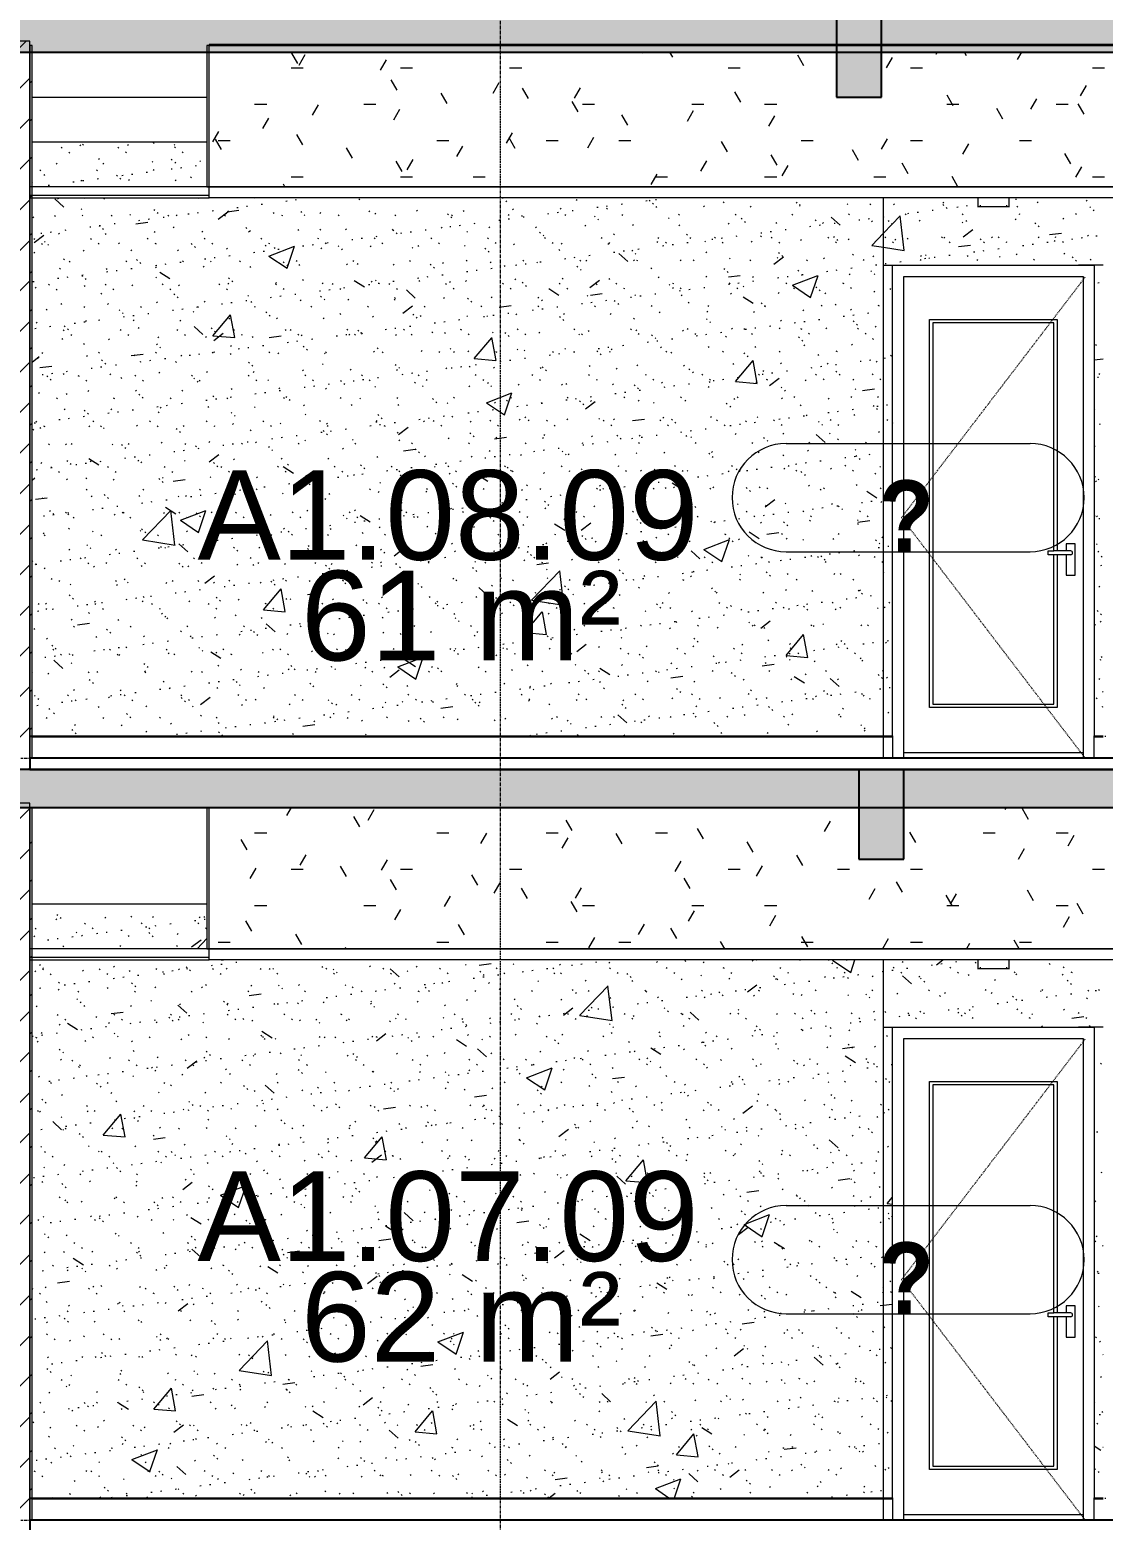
# Model space of a CAD drawing. Header units: millimetres. Extents: x 25061 to 259291, y -8723 to 35400.
# Drawn here: x 46753 to 51543, y 22600 to 29250 of the extents above; entities that cross this region are included whole.
import ezdxf

# ---------------------------------------------------------------- set-up
doc = ezdxf.new("R2010")
doc.units = ezdxf.units.MM
for name, pattern in [('Centre', [31.75, 6.35, -4.7625, 15.875, -4.7625]), ('Dash', [6.35, 3.175, -3.175]), ('Grid Line', [22.225, 12.7, -3.175, 3.175, -3.175])]:
    doc.linetypes.add(name, pattern=pattern)
for name, color, linetype, lineweight in [('0-1', 7, 'Continuous', 5), ('A-AREA-IDEN', 2, 'Continuous', 9), ('A-CLNG', 13, 'Continuous', 9), ('A-CLNG-1', 250, 'Continuous', 18), ('A-CLNG-2', 7, 'Continuous', 9), ('A-CLNG-PATT-1', 7, 'Continuous', 9), ('A-CLNG-PATT-2', 9, 'Continuous', 9), ('A-DETL-GENF-HDLN-1', 7, 'Dash', 9), ('A-DOOR', 31, 'Continuous', 9), ('A-DOOR-1', 7, 'Continuous', 9), ('A-DOOR-IDEN', 31, 'Continuous', 9), ('A-FLOR-1', 10, 'Continuous', 25), ('A-FLOR-HRAL-1', 253, 'Continuous', 9), ('A-FLOR-LEVL-2', 51, 'Centre', 9), ('A-FLOR-PATT-1', 7, 'Continuous', 9), ('A-WALL-1', 113, 'Continuous', 18), ('A-WALL-PATT-1', 7, 'Continuous', 9), ('A-WALL-PATT-2', 9, 'Continuous', 9), ('A-WALL-PATT-4', 111, 'Continuous', 9), ('E-LITE-EQPM', 33, 'Continuous', 9), ('E-LITE-EQPM-1', 7, 'Continuous', 9), ('I-WALL-1', 250, 'Continuous', 18), ('I-WALL-2', 7, 'Continuous', 9), ('S-BEAM-1', 12, 'Continuous', 5), ('S-BEAM-2', 10, 'Continuous', 25), ('S-BEAM-3', 7, 'Continuous', 9), ('S-GRID-1', 1, 'Grid Line', 9)]:
    doc.layers.add(name, color=color, linetype=linetype, lineweight=lineweight)
doc.styles.add('Arial', font='arial.ttf', dxfattribs={"height": 400})
doc.styles.add('Arial_B_1', font='arialbd.ttf', dxfattribs={"width": 0.9, "height": 320})
pattern_1 = [(45, (81080.3, 14125), (-84.8528, 84.8528), [])]
pattern_2 = [(50, (81080.3, 14125), (1165.978, -102.01), [121.92, -1341.12]), (355, (81080.3, 14125), (-225.554, 1222.763), [97.536, -1072.896]), (100.451, (81177.5, 14116.5), (940.433, 1120.746), [103.616, -1139.776]), (46.184, (81080.3, 14450.1), (1734.906, -269.074), [182.88, -2011.68]), (96.636, (81224.9, 14427.7), (1519.38, 1583.54), [155.42, -1709.665]), (351.184, (81080.3, 14450.1), (1519.39, 1583.52), [146.3, -1609.34]), (21, (81242.9, 14368.8), (970.332, -654.498), [121.92, -1341.12]), (326, (81242.9, 14368.8), (395.533, 1178.804), [97.536, -1072.896]), (71.451, (81323.7, 14314.3), (1365.87, 524.296), [103.616, -1139.776]), (37.5, (81080.3, 14125), (19.767, 541.1527), [53.645, -1006.246, 53.645, -1035.507, -1076.96]), (37.5, (81080.3, 14125), (19.767, 541.1527), [-2149.043, 53.645, -1023.315]), (7.5, (81080.3, 14125), (427.646, 641.156), [53.645, -567.334, 53.645, -981.862, -410.464]), (7.5, (81080.3, 14125), (427.646, 641.156), [-1656.486, 53.645, -356.82]), (327.5, (80717.8, 14125), (867.782, -36.665), [53.645, -352.755, 53.645, -1214.323, -1682.496]), (327.5, (80717.8, 14125), (867.782, -36.665), [-1674.368, 53.645, -1628.85]), (317.5, (80555.2, 14125), (948.028, 162.731), [53.645, -474.675, 53.645, -788.416, -1194.816]), (317.5, (80555.2, 14125), (948.028, 162.731), [-1370.38, 53.645, -1141.17])]
pattern_3 = [(37.5, (81080.3, 14125), (-5.1206, 156.61216), [5.364, -118.181, 5.364, -132.812, -132.08]), (37.5, (81080.3, 14125), (-5.1206, 156.61216), [-261.722, 5.364, -126.716]), (7.5, (81080.3, 14125), (143.847, 229.3842), [5.364, -61.285, 5.364, -105.989, -42.672]), (7.5, (81080.3, 14125), (143.847, 229.3842), [-178.003, 5.364, -37.308]), (327.5, (80980.33, 14125), (253.1176, 0.4601), [5.364, -35.276, 5.364, -140.94, -191.008]), (327.5, (80980.33, 14125), (253.1176, 0.4601), [-186.944, 5.364, -185.644]), (317.5, (80980.33, 14125), (244.3381, 71.3376), [5.364, -14.956, 5.364, -90.546, -109.728]), (317.5, (80980.33, 14125), (244.3381, 71.3376), [-116.23, 5.364, -104.364])]
pattern_4 = [(0, (81080.3, 14125), (650.24, 162.56), [53.645, -434.035, 53.645, -434.035, -2600.96]), (0, (81080.3, 14125), (650.24, 162.56), [-975.36, 53.645, -921.715, 53.645, -434.035, -1137.92]), (0, (81080.3, 14125), (650.24, 162.56), [-2438.4, 53.645, -271.475, 53.645, -759.155]), (120, (81324.14, 14206.28), (-465.9011, 481.84436), [53.645, -434.035, 53.645, -3034.995]), (120, (81324.14, 14206.28), (-465.9011, 481.84436), [-541.325, -434.035, 53.645, -921.715, -1625.6]), (120, (81324.14, 14206.28), (-465.9011, 481.84436), [-1950.72, 53.645, -434.035, 53.645, -1084.275]), (120, (81324.14, 14206.28), (-465.9011, 481.84436), [-2492.045, -271.475, 53.645, -759.155]), (240, (81405.42, 14531.4), (-184.3389, -644.40436), [53.645, -434.035, 53.645, -3034.995]), (240, (81405.42, 14531.4), (-184.3389, -644.40436), [-541.325, -434.035, 53.645, -921.715, -1625.6]), (240, (81405.42, 14531.4), (-184.3389, -644.40436), [-1950.72, 53.645, -434.035, 53.645, -1084.275]), (240, (81405.42, 14531.4), (-184.3389, -644.40436), [-2492.045, -271.475, 53.645, -759.155])]
pattern_5 = [(0, (81080.3, 14125), (1300.48, 325.12), [53.645, -921.715, 53.645, -6123.635]), (0, (81080.3, 14125), (1300.48, 325.12), [-1029.005, -921.715, 53.645, -1897.075, -3251.2]), (0, (81080.3, 14125), (1300.48, 325.12), [-3901.44, 53.645, -921.715, 53.645, -2222.195]), (0, (81080.3, 14125), (1300.48, 325.12), [-4930.445, -596.595, 53.645, -1571.955]), (120, (81567.98, 14287.56), (-931.8022, 963.6887), [53.645, -921.715, -6177.28]), (120, (81567.98, 14287.56), (-931.8022, 963.6887), [-975.36, 53.645, -921.715, -5201.92]), (120, (81567.98, 14287.56), (-931.8022, 963.6887), [-1950.72, 53.645, -1897.075, -3251.2]), (120, (81567.98, 14287.56), (-931.8022, 963.6887), [-3901.44, 53.645, -921.715, -2275.84]), (120, (81567.98, 14287.56), (-931.8022, 963.6887), [-4876.8, 53.645, -596.595, -1625.6]), (120, (81567.98, 14287.56), (-931.8022, 963.6887), [-5527.04, 53.645, -1571.955]), (240, (81730.54, 14937.8), (-368.6778, -1288.8087), [53.645, -921.715, -6177.28]), (240, (81730.54, 14937.8), (-368.6778, -1288.8087), [-975.36, 53.645, -921.715, -5201.92]), (240, (81730.54, 14937.8), (-368.6778, -1288.8087), [-1950.72, 53.645, -1897.075, -3251.2]), (240, (81730.54, 14937.8), (-368.6778, -1288.8087), [-3901.44, 53.645, -921.715, -2275.84]), (240, (81730.54, 14937.8), (-368.6778, -1288.8087), [-4876.8, 53.645, -596.595, -1625.6]), (240, (81730.54, 14937.8), (-368.6778, -1288.8087), [-5527.04, 53.645, -1571.955])]
pattern_6 = [(45, (81080.3, 14125), (-90.50967, 90.50967), [])]

# ---------------------------------------------------------------- blocks, each defined once
blk = doc.blocks.new('NCV_TKTC_KET CAU_rvt-1-TKCS_MẶT CẮT 1')
at = {"layer": 'A-FLOR-PATT-1'}
h = blk.add_hatch(color=256, dxfattribs=at)
h.paths.add_polyline_path([(33652.6, 29150), (42452.6, 29150), (42452.6, 29350), (33652.6, 29350), (33652.6, 29213.6)])
h.paths.add_polyline_path([(127252.6, 29150), (127252.6, 29350), (118452.6, 29350), (118452.6, 29150), (126740, 29150)])
h.paths.add_polyline_path([(46152.6, 29150), (54952.6, 29150), (54952.6, 29350), (46152.6, 29350), (46152.6, 29213.6)])
h.paths.add_polyline_path([(114752.6, 29150), (114752.6, 29350), (105952.6, 29350), (105952.6, 29150), (114741.9, 29150)])
h = blk.add_hatch(color=256, dxfattribs=at)
h.paths.add_polyline_path([(127252.4, 25780), (127252.4, 25950), (118852.4, 25950), (118852.4, 25780), (126740, 25780)])
h.paths.add_polyline_path([(33652.6, 25780), (42052.6, 25780), (42052.6, 25950), (33652.6, 25950)])
h.paths.add_polyline_path([(46552.6, 25780), (54952.6, 25780), (54952.6, 25950), (46552.6, 25950)])
h.paths.add_polyline_path([(114352.4, 25780), (114352.4, 25950), (105952.4, 25950), (105952.4, 25780), (113942, 25780)])
at = {"layer": 'S-BEAM-1'}
for points in [[(50552.6, 28950), (50552.6, 29350), (50352.6, 29350), (50352.6, 28950)], [(50652.6, 25550), (50652.6, 25950), (50452.6, 25950), (50452.6, 25550)]]:
    blk.add_hatch(color=256, dxfattribs=at).paths.add_polyline_path(points)
at = {"layer": 'A-FLOR-1'}
for p, q in [((46152.6, 29150), (54952.6, 29150)), ((54952.6, 25950), (46552.6, 25950)), ((46552.6, 25780), (54952.6, 25780))]:
    blk.add_line(p, q, dxfattribs=at)
at = {"layer": 'S-BEAM-2'}
for p, q in [((50352.6, 29350), (50352.6, 28950)), ((50552.6, 28950), (50552.6, 29350)), ((50352.6, 28950), (50552.6, 28950)), ((50652.6, 25950), (50452.6, 25950)), ((50452.6, 25950), (50452.6, 25550)), ((50652.6, 25550), (50652.6, 25950)), ((50452.6, 25550), (50652.6, 25550))]:
    blk.add_line(p, q, dxfattribs=at)
at = {"layer": 'S-BEAM-3'}
for p, q in [((46762.6, 28950), (47542.6, 28950)), ((46762.6, 28750), (47542.6, 28750)), ((46762.6, 25350), (47542.6, 25350))]:
    blk.add_line(p, q, dxfattribs=at)
blk = doc.blocks.new('DOOR_CW_01 CANH MO-PANEL KINH - DIG_02-800x2200-CỬA NHÔM KÍNH-401063-TKCS_MẶT CẮT 1')
at = {"layer": 'A-DOOR-1'}
for p, q in [((122862.7, 7800), (122972.7, 7800)), ((122752.7, 5700), (122752.7, 5695)), ((122752.7, 5700), (122752.7, 5695)), ((122752.7, 5700), (122752.7, 5695)), ((122792.7, 5695), (122792.7, 5700)), ((122852.7, 5695), (122852.7, 5700)), ((122852.7, 5695), (122852.7, 5700)), ((122852.7, 5700), (122852.7, 5695))]:
    blk.add_line(p, q, dxfattribs=at)
blk = doc.blocks.new('DOOR_CW_01 CANH MO-PANEL KINH - DIW_01-900x2200-CỬA GỖ VÂN LAMINATE-553375-TKCS_MẶT CẮT 1')
at = {"layer": 'A-DOOR-1'}
for p, q in [((123842.7, 7800), (123732.7, 7800)), ((123852.7, 5695), (123852.7, 5700)), ((123852.7, 5695), (123852.7, 5700)), ((123852.7, 5695), (123852.7, 5700)), ((123912.7, 5695), (123912.7, 5700)), ((123952.7, 5700), (123952.7, 5695)), ((123952.7, 5700), (123952.7, 5695)), ((123952.7, 5695), (123952.7, 5700))]:
    blk.add_line(p, q, dxfattribs=at)
blk = doc.blocks.new('LIC_09 - ĐÈN LED DOWNLIGHT ÂM TRẦN_ P_9W - 6000K - LIC_09 - ĐÈN LED DOWNLIGHT ÂM TRẦN_ P_9W_ ÁNH SÁNG TRẮNG 6000K-517041-TKCS_MẶT CẮT 1')
at = {"layer": 'E-LITE-EQPM-1'}
for p, q in [((123424.4, 8060), (123281.7, 8060)), ((123283.1, 8100), (123283.1, 8060)), ((123353.1, 8060), (123283.1, 8060)), ((123293.1, 8068), (123293.1, 8065)), ((123423.1, 8060), (123353.1, 8060)), ((123413.1, 8065), (123413.1, 8068)), ((123423.1, 8060), (123423.1, 8100))]:
    blk.add_line(p, q, dxfattribs=at)
blk = doc.blocks.new('DOOR_CW_01 CANH MO-PANEL KINH - DIG_01-900x2200-CỬA NHÔM KÍNH-901226-TKCS_MẶT CẮT 1')
at = {"layer": 'A-DETL-GENF-HDLN-1'}
for p, q in [((122942.7, 6673.5), (123762.7, 7747)), ((123762.7, 5600), (122942.7, 6673.5))]:
    blk.add_line(p, q, dxfattribs=at)
at = {"layer": 'A-DOOR-1'}
for p, q in [((122952.7, 5600), (122952.7, 7750)), ((122952.7, 7750), (123752.7, 7750)), ((123752.7, 7750), (123752.7, 5600)), ((123067.7, 7558), (123637.7, 7558)), ((123067.7, 5826), (123067.7, 7558)), ((123622.7, 7543), (123082.7, 7543)), ((123082.7, 7543), (123082.7, 5841)), ((123622.7, 6524.5), (123622.7, 7543)), ((123637.7, 7558), (123637.7, 6524.5)), ((123596.9, 6524.5), (123622.7, 6524.5)), ((123596.9, 6507.5), (123596.9, 6524.5)), ((123697.7, 6524.5), (123622.7, 6524.5)), ((123677.9, 6556), (123677.9, 6524.5)), ((123717.5, 6556), (123677.9, 6556)), ((123717.5, 6416), (123717.5, 6556)), ((123622.7, 6507.5), (123596.9, 6507.5)), ((123622.7, 5841), (123622.7, 6507.5)), ((123697.7, 6507.5), (123622.7, 6507.5)), ((123637.7, 6507.5), (123637.7, 5826)), ((123677.9, 6507.5), (123677.9, 6416)), ((123677.9, 6416), (123717.5, 6416)), ((123637.7, 5826), (123067.7, 5826)), ((123082.7, 5841), (123622.7, 5841)), ((122902.7, 5700), (122902.7, 5695)), ((123802.7, 5695), (123802.7, 5700)), ((122952.7, 5626), (123752.7, 5626))]:
    blk.add_line(p, q, dxfattribs=at)
for start, end in [(0, 90), (270, 360)]:
    blk.add_arc((123697.7, 6516), 8.5, start, end, dxfattribs=at)
blk = doc.blocks.new('Railing - Railing-951700-TKCS_MẶT CẮT 1')
at = {"layer": 'A-FLOR-HRAL-1'}
for p, q in [((46762.564287, 22695), (46752.564287, 22695)), ((46752.564287, 22695), (46752.564287, 22600)), ((46762.564287, 22600), (46762.564287, 22695)), ((46762.564287, 22695), (50562.564287, 22695)), ((50562.564287, 22600), (50562.564287, 22695)), ((46752.564287, 22600), (46762.564287, 22600))]:
    blk.add_line(p, q, dxfattribs=at)
blk = doc.blocks.new('Railing - Railing-910734-TKCS_MẶT CẮT 1')
at = {"layer": 'A-FLOR-HRAL-1'}
for p, q in [((50562.564287, 5695), (50602.564287, 5695)), ((50602.564287, 5695), (50602.564287, 5600))]:
    blk.add_line(p, q, dxfattribs=at)
blk = doc.blocks.new('Railing - Railing-910740-TKCS_MẶT CẮT 1')
at = {"layer": 'A-FLOR-HRAL-1'}
for p, q in [((51502.564287, 5600), (51502.564287, 5695)), ((51502.564287, 5695), (51542.564287, 5695))]:
    blk.add_line(p, q, dxfattribs=at)
blk = doc.blocks.new('CL_01-VÁCH DỰNG THẠCH CAO CĂN HỘ LOẠI 1-5A3 - CL_01-VÁCH DỰNG THẠCH CAO CĂN HỘ LOẠI 1A-5-V44-TKCS_MẶT CẮT 1')
at = {"layer": 'A-CLNG-PATT-2'}
h = blk.add_hatch(dxfattribs=at)
h.set_pattern_fill('FP_1', color=256, style=0, pattern_type=2)
h.set_pattern_definition(pattern_4)
h.paths.add_polyline_path([(47552.6, 25150), (53152.7, 25150), (53151.9, 25780), (50652.6, 25780), (50652.6, 25550), (50452.6, 25550), (50452.6, 25780), (47552.6, 25780)])
at = {"layer": 'A-CLNG-1'}
for p, q in [((47552.6, 25780), (47542.6, 25780)), ((47542.6, 25780), (47542.6, 25150)), ((47552.6, 25150), (47552.6, 25780)), ((53162.7, 25780), (53152.7, 25780)), ((53152.7, 25780), (53152.7, 25150)), ((53162.7, 25150), (53162.7, 25780)), ((47542.6, 25150), (47552.6, 25150)), ((53152.7, 25150), (53162.7, 25150))]:
    blk.add_line(p, q, dxfattribs=at)
at = {"layer": 'A-CLNG-2'}
blk.add_line((53152.7, 25150), (47552.6, 25150), dxfattribs=at)
blk = doc.blocks.new('NCV_TKTC_TANG 6 - 8_rvt-1-TKCS_MẶT CẮT 1')
at = {"layer": 'A-WALL-PATT-1'}
h = blk.add_hatch(dxfattribs=at)
h.set_pattern_fill('FP_3', color=256, style=0, pattern_type=2)
h.set_pattern_definition(pattern_1)
h.paths.add_polyline_path([(46762.6, 22700), (46762.6, 25780), (46752.6, 25780), (46752.9, 22700)])
at = {"layer": 'A-WALL-PATT-2'}
h = blk.add_hatch(dxfattribs=at)
h.set_pattern_fill('FP_4', color=256, style=0, pattern_type=2)
h.set_pattern_definition(pattern_2)
h.paths.add_polyline_path([(46762.6, 22700), (50562.6, 22700), (50562.6, 25100), (46762.6, 25100), (46762.6, 24347.8)])
h.paths.add_polyline_path([(46762.6, 25150), (47542.6, 25150), (47542.6, 25350), (46762.6, 25350)])
h = blk.add_hatch(dxfattribs=at)
h.set_pattern_fill('FP_5', color=256, style=0, pattern_type=2)
h.set_pattern_definition(pattern_3)
h.paths.add_polyline_path([(46762.6, 22700), (50562.6, 22700), (50562.6, 25100), (46762.6, 25100), (46762.6, 24347.8)])
h.paths.add_polyline_path([(46762.6, 25150), (47542.6, 25150), (47542.6, 25350), (46762.6, 25350)])
h = blk.add_hatch(dxfattribs=at)
h.set_pattern_fill('FP_4', color=256, style=0, pattern_type=2)
h.set_pattern_definition(pattern_2)
h.paths.add_polyline_path([(50602.6, 22700), (50602.6, 24800), (51502.6, 24800), (51502.6, 22700), (51542.6, 22700), (51542.6, 25100), (51122.9, 25100), (51122.9, 25060), (50982.9, 25060), (50982.9, 25100), (50562.6, 25100), (50562.6, 22700)])
h = blk.add_hatch(dxfattribs=at)
h.set_pattern_fill('FP_5', color=256, style=0, pattern_type=2)
h.set_pattern_definition(pattern_3)
h.paths.add_polyline_path([(50602.6, 22700), (50602.6, 24800), (51502.6, 24800), (51502.6, 22700), (51542.6, 22700), (51542.6, 25100), (51122.9, 25100), (51122.9, 25060), (50982.9, 25060), (50982.9, 25100), (50562.6, 25100), (50562.6, 22700)])
at = {"layer": 'A-CLNG-1'}
for p, q in [((47552.6, 25150), (46752.6, 25150)), ((46752.6, 25150), (46752.6, 25100)), ((47552.6, 25100), (47552.6, 25150)), ((46752.6, 25100), (47552.6, 25100))]:
    blk.add_line(p, q, dxfattribs=at)
at = {"layer": 'A-CLNG-2'}
for p, q in [((47552.6, 25150), (53152.6, 25150)), ((47552.6, 25110), (46752.6, 25110)), ((53152.6, 25100), (47552.6, 25100))]:
    blk.add_line(p, q, dxfattribs=at)
at = {"layer": 'A-FLOR-1'}
for p, q in [((53552.6, 22600), (46752.6, 22600)), ((46752.6, 22600), (46752.6, 22550))]:
    blk.add_line(p, q, dxfattribs=at)
at = {"layer": 'I-WALL-1'}
for p, q in [((46762.6, 25780), (46752.6, 25780)), ((46752.6, 25780), (46752.6, 22700)), ((46762.6, 22700), (46762.6, 25780)), ((46752.6, 22700), (46762.6, 22700))]:
    blk.add_line(p, q, dxfattribs=at)
at = {"layer": 'I-WALL-2'}
for p, q in [((50562.6, 22700), (50562.6, 25100)), ((50602.6, 22700), (50602.6, 24800)), ((50602.6, 24800), (51502.6, 24800)), ((51502.6, 24800), (51502.6, 22700)), ((46762.6, 22700), (50562.6, 22700)), ((50562.6, 22700), (50602.6, 22700)), ((51502.6, 22700), (51542.6, 22700))]:
    blk.add_line(p, q, dxfattribs=at)
at = {"layer": ''}
for name, p in [('Railing - Railing-951700-TKCS_MẶT CẮT 1', (0, 0)), ('Railing - Railing-910734-TKCS_MẶT CẮT 1', (0, 17000)), ('Railing - Railing-910740-TKCS_MẶT CẮT 1', (0, 17000))]:
    blk.add_blockref(name, p, dxfattribs=at)
at = {"layer": 'A-CLNG'}
blk.add_blockref('CL_01-VÁCH DỰNG THẠCH CAO CĂN HỘ LOẠI 1-5A3 - CL_01-VÁCH DỰNG THẠCH CAO CĂN HỘ LOẠI 1A-5-V44-TKCS_MẶT CẮT 1', (0, 0), dxfattribs=at)
at = {"layer": 'A-DOOR'}
for name in ['DOOR_CW_01 CANH MO-PANEL KINH - DIG_02-800x2200-CỬA NHÔM KÍNH-401063-TKCS_MẶT CẮT 1', 'DOOR_CW_01 CANH MO-PANEL KINH - DIG_01-900x2200-CỬA NHÔM KÍNH-901226-TKCS_MẶT CẮT 1', 'DOOR_CW_01 CANH MO-PANEL KINH - DIW_01-900x2200-CỬA GỖ VÂN LAMINATE-553375-TKCS_MẶT CẮT 1']:
    blk.add_blockref(name, (-72300.1, 17000), dxfattribs=at)
at = {"layer": 'E-LITE-EQPM'}
blk.add_blockref('LIC_09 - ĐÈN LED DOWNLIGHT ÂM TRẦN_ P_9W - 6000K - LIC_09 - ĐÈN LED DOWNLIGHT ÂM TRẦN_ P_9W_ ÁNH SÁNG TRẮNG 6000K-517041-TKCS_MẶT CẮT 1', (-72300.1, 17000), dxfattribs=at)
blk = doc.blocks.new('CL_01-VÁCH DỰNG THẠCH CAO CĂN HỘ LOẠI 1-5A3 - CL_01-VÁCH DỰNG THẠCH CAO CĂN HỘ LOẠI 1A-5-V49-TKCS_MẶT CẮT 1')
at = {"layer": 'A-CLNG-PATT-1'}
h = blk.add_hatch(dxfattribs=at)
h.set_pattern_fill('FP_7', color=256, style=0, pattern_type=2)
h.set_pattern_definition(pattern_5)
h.paths.add_polyline_path([(53152.7, 28550), (53162.7, 28550), (53162.7, 29180), (53152.7, 29180)])
h.paths.add_polyline_path([(47542.6, 28550), (47552.6, 28550), (47552.6, 29180), (47542.6, 29180)])
at = {"layer": 'A-CLNG-PATT-2'}
h = blk.add_hatch(dxfattribs=at)
h.set_pattern_fill('FP_1', color=256, style=0, pattern_type=2)
h.set_pattern_definition(pattern_4)
h.paths.add_polyline_path([(53152.7, 28550), (53151.9, 29150), (50552.6, 29150), (50552.6, 28950), (50352.6, 28950), (50352.6, 29150), (47552.6, 29150), (47552.6, 28550), (53152.6, 28550)])
at = {"layer": 'A-CLNG-1'}
for p, q in [((47552.6, 29180), (47542.6, 29180)), ((47542.6, 29180), (47542.6, 28550)), ((47552.6, 28550), (47552.6, 29180)), ((53162.7, 29180), (53152.7, 29180)), ((53152.7, 29180), (53152.7, 28550)), ((53162.7, 28550), (53162.7, 29180)), ((47542.6, 28550), (47552.6, 28550)), ((53152.7, 28550), (53162.7, 28550))]:
    blk.add_line(p, q, dxfattribs=at)
at = {"layer": 'A-CLNG-2'}
blk.add_line((53152.7, 28550), (47552.6, 28550), dxfattribs=at)
blk = doc.blocks.new('NCV_TKTC_TANG 6 - 8_rvt-2-TKCS_MẶT CẮT 1')
at = {"layer": 'A-CLNG-PATT-1'}
h = blk.add_hatch(dxfattribs=at)
h.set_pattern_fill('FP_7', color=256, style=0, pattern_type=2)
h.set_pattern_definition(pattern_5)
h.paths.add_polyline_path([(53151.9, 29180), (53152.6, 29180), (53151.9, 29185), (47552.6, 29185), (47552.6, 29180), (51552.1, 29180)])
at = {"layer": 'A-WALL-PATT-1'}
h = blk.add_hatch(dxfattribs=at)
h.set_pattern_fill('FP_3', color=256, style=0, pattern_type=2)
h.set_pattern_definition(pattern_1)
h.paths.add_polyline_path([(46762.6, 26100), (46762.6, 29180), (46752.6, 29180), (46752.9, 26100)])
at = {"layer": 'A-WALL-PATT-2'}
h = blk.add_hatch(dxfattribs=at)
h.set_pattern_fill('FP_4', color=256, style=0, pattern_type=2)
h.set_pattern_definition(pattern_2)
h.paths.add_polyline_path([(46762.6, 26100), (50562.6, 26100), (50562.6, 28500), (46762.6, 28500), (46762.6, 26780.7)])
h.paths.add_polyline_path([(46762.6, 28550), (47542.6, 28550), (47542.6, 28750), (46762.6, 28750)])
h = blk.add_hatch(dxfattribs=at)
h.set_pattern_fill('FP_5', color=256, style=0, pattern_type=2)
h.set_pattern_definition(pattern_3)
h.paths.add_polyline_path([(46762.6, 26100), (50562.6, 26100), (50562.6, 28500), (46762.6, 28500), (46762.6, 26780.7)])
h.paths.add_polyline_path([(46762.6, 28550), (47542.6, 28550), (47542.6, 28750), (46762.6, 28750)])
h = blk.add_hatch(dxfattribs=at)
h.set_pattern_fill('FP_4', color=256, style=0, pattern_type=2)
h.set_pattern_definition(pattern_2)
h.paths.add_polyline_path([(50602.6, 26100), (50602.6, 28200), (51502.6, 28200), (51502.6, 26100), (51542.6, 26100), (51542.6, 28500), (51122.9, 28500), (51122.9, 28460), (50982.9, 28460), (50982.9, 28500), (50562.6, 28500), (50562.6, 26100)])
h = blk.add_hatch(dxfattribs=at)
h.set_pattern_fill('FP_5', color=256, style=0, pattern_type=2)
h.set_pattern_definition(pattern_3)
h.paths.add_polyline_path([(50602.6, 26100), (50602.6, 28200), (51502.6, 28200), (51502.6, 26100), (51542.6, 26100), (51542.6, 28500), (51122.9, 28500), (51122.9, 28460), (50982.9, 28460), (50982.9, 28500), (50562.6, 28500), (50562.6, 26100)])
at = {"layer": 'A-CLNG-1'}
for p, q in [((53152.6, 29185), (47552.6, 29185)), ((47552.6, 29185), (47552.6, 29180)), ((47552.6, 29180), (53152.6, 29180)), ((47552.6, 28550), (46752.6, 28550)), ((46752.6, 28550), (46752.6, 28500)), ((47552.6, 28500), (47552.6, 28550)), ((46752.6, 28500), (47552.6, 28500))]:
    blk.add_line(p, q, dxfattribs=at)
at = {"layer": 'A-CLNG-2'}
for p, q in [((47552.6, 28550), (53152.6, 28550)), ((47552.6, 28510), (46752.6, 28510)), ((53152.6, 28500), (47552.6, 28500))]:
    blk.add_line(p, q, dxfattribs=at)
at = {"layer": 'A-FLOR-1'}
for p, q in [((53552.6, 26000), (46752.6, 26000)), ((46752.6, 26000), (46752.6, 25950)), ((46752.6, 25950), (53552.6, 25950))]:
    blk.add_line(p, q, dxfattribs=at)
at = {"layer": 'I-WALL-1'}
for p, q in [((46762.6, 29180), (46752.6, 29180)), ((46752.6, 29180), (46752.6, 26100)), ((46762.6, 26100), (46762.6, 29180)), ((46752.6, 26100), (46762.6, 26100))]:
    blk.add_line(p, q, dxfattribs=at)
at = {"layer": 'I-WALL-2'}
for p, q in [((50562.6, 26100), (50562.6, 28500)), ((50602.6, 26100), (50602.6, 28200)), ((50602.6, 28200), (51502.6, 28200)), ((51502.6, 28200), (51502.6, 26100)), ((46762.6, 26100), (50562.6, 26100)), ((50562.6, 26100), (50602.6, 26100)), ((51502.6, 26100), (51542.6, 26100))]:
    blk.add_line(p, q, dxfattribs=at)
at = {"layer": ''}
for name, p in [('Railing - Railing-951700-TKCS_MẶT CẮT 1', (0, 3400)), ('Railing - Railing-910734-TKCS_MẶT CẮT 1', (0, 20400)), ('Railing - Railing-910740-TKCS_MẶT CẮT 1', (0, 20400))]:
    blk.add_blockref(name, p, dxfattribs=at)
at = {"layer": 'A-CLNG'}
blk.add_blockref('CL_01-VÁCH DỰNG THẠCH CAO CĂN HỘ LOẠI 1-5A3 - CL_01-VÁCH DỰNG THẠCH CAO CĂN HỘ LOẠI 1A-5-V49-TKCS_MẶT CẮT 1', (0, 0), dxfattribs=at)
at = {"layer": 'A-DOOR'}
for name in ['DOOR_CW_01 CANH MO-PANEL KINH - DIG_02-800x2200-CỬA NHÔM KÍNH-401063-TKCS_MẶT CẮT 1', 'DOOR_CW_01 CANH MO-PANEL KINH - DIW_01-900x2200-CỬA GỖ VÂN LAMINATE-553375-TKCS_MẶT CẮT 1', 'DOOR_CW_01 CANH MO-PANEL KINH - DIG_01-900x2200-CỬA NHÔM KÍNH-901226-TKCS_MẶT CẮT 1']:
    blk.add_blockref(name, (-72300.1, 20400), dxfattribs=at)
at = {"layer": 'E-LITE-EQPM'}
blk.add_blockref('LIC_09 - ĐÈN LED DOWNLIGHT ÂM TRẦN_ P_9W - 6000K - LIC_09 - ĐÈN LED DOWNLIGHT ÂM TRẦN_ P_9W_ ÁNH SÁNG TRẮNG 6000K-517041-TKCS_MẶT CẮT 1', (-72300.1, 20400), dxfattribs=at)
blk = doc.blocks.new('STN_Door Tag - STN_Door Tag-1788670-TKCS_MẶT CẮT 1')
at = {"layer": 'A-DOOR-IDEN'}
for p, q in [((37398.9, 27404.1), (38487, 27404.1)), ((37398.9, 26921.1), (38487, 26921.1))]:
    blk.add_line(p, q, dxfattribs=at)
for centre, start, end in [((37398.9, 27162.6), 90, 270), ((38487, 27162.6), 270, 90)]:
    blk.add_arc(centre, 241.5, start, end, dxfattribs=at)

msp = doc.modelspace()

# ---------------------------------------------------------------- hatches: boundary and pattern name
at = {"layer": 'A-WALL-PATT-4'}
h = msp.add_hatch(dxfattribs=at)
h.set_pattern_fill('FP_8', color=256, style=0, pattern_type=2)
h.set_pattern_definition(pattern_6)
h.paths.add_polyline_path([(46752.6, 25950), (46752.6, 29200), (46552.6, 29200), (46552.6, 25950)])
h = msp.add_hatch(dxfattribs=at)
h.set_pattern_fill('FP_8', color=256, style=0, pattern_type=2)
h.set_pattern_definition(pattern_6)
h.paths.add_polyline_path([(46552.6, 22550), (46752.6, 22550), (46752.6, 25800), (46552.6, 25800), (46552.6, 23131.4)])

# ---------------------------------------------------------------- linework, layer by layer
at = {"layer": 'A-FLOR-LEVL-2'}
for p, q in [((25061.1, 26000), (134152.6, 26000)), ((25061.1, 22600), (134152.6, 22600))]:
    msp.add_line(p, q, dxfattribs=at)
at = {"layer": 'A-WALL-1'}
for p, q in [((46752.6, 29200), (46552.6, 29200)), ((46752.6, 25950), (46752.6, 29200)), ((46552.6, 25950), (46752.6, 25950)), ((46752.6, 25800), (46552.6, 25800)), ((46752.6, 22550), (46752.6, 25800))]:
    msp.add_line(p, q, dxfattribs=at)
at = {"layer": 'S-GRID-1'}
msp.add_line((48852.6, -3283.1), (48852.6, 30285.9), dxfattribs=at)

# ---------------------------------------------------------------- block references
at = {"layer": '0-1'}
for name in ['NCV_TKTC_KET CAU_rvt-1-TKCS_MẶT CẮT 1', 'NCV_TKTC_TANG 6 - 8_rvt-2-TKCS_MẶT CẮT 1', 'NCV_TKTC_TANG 6 - 8_rvt-1-TKCS_MẶT CẮT 1']:
    msp.add_blockref(name, (0, 0), dxfattribs=at)
at = {"layer": 'A-DOOR-IDEN'}
for p in [(12729, 0), (12729, -3400)]:
    msp.add_blockref('STN_Door Tag - STN_Door Tag-1788670-TKCS_MẶT CẮT 1', p, dxfattribs=at)

# ---------------------------------------------------------------- texts
at = {"layer": 'A-AREA-IDEN', "char_height": 400, "line_spacing_factor": 0.936439, "style": 'Arial'}
for s, insert, width, attachment_point in [('\\pt8,16,24,32,40,48,56,64,72,80,88,96,104,112,120,128,136,144,152,160,168,176,184,192,200,208,216,224,232,240,248,256;A1.08.09', (48619, 26879.4), 2233.6, 8), ('\\pt8,16,24,32,40,48,56,64,72,80,88,96,104,112,120,128,136,144,152,160,168,176,184,192,200,208,216,224,232,240,248,256;61 m²', (48677, 26633.5), 1449.6, 5), ('\\pt8,16,24,32,40,48,56,64,72,80,88,96,104,112,120,128,136,144,152,160,168,176,184,192,200,208,216,224,232,240,248,256;A1.07.09', (48619, 23750.8), 2233.6, 8), ('\\pt8,16,24,32,40,48,56,64,72,80,88,96,104,112,120,128,136,144,152,160,168,176,184,192,200,208,216,224,232,240,248,256;62 m²', (48677, 23504.9), 1449.6, 5)]:
    msp.add_mtext(s, dxfattribs=dict(at, insert=insert, width=width, attachment_point=attachment_point))
at = {"layer": 'A-DOOR-IDEN', "char_height": 320, "width": 257.76, "attachment_point": 5, "line_spacing_factor": 0.936439, "style": 'Arial_B_1'}
for insert in [(50663.8, 27079.6), (50663.8, 23679.6)]:
    msp.add_mtext('\\pt7.2,14.4,21.6,28.8,36,43.2,50.4,57.6,64.8,72,79.2,86.4,93.6,100.8,108,115.2,122.4,129.6,136.8,144,151.2,158.4,165.6,172.8,180,187.2,194.4,201.6,208.8,216,223.2,230.4;?', dxfattribs=dict(at, insert=insert))

doc.saveas('drawing.dxf')
